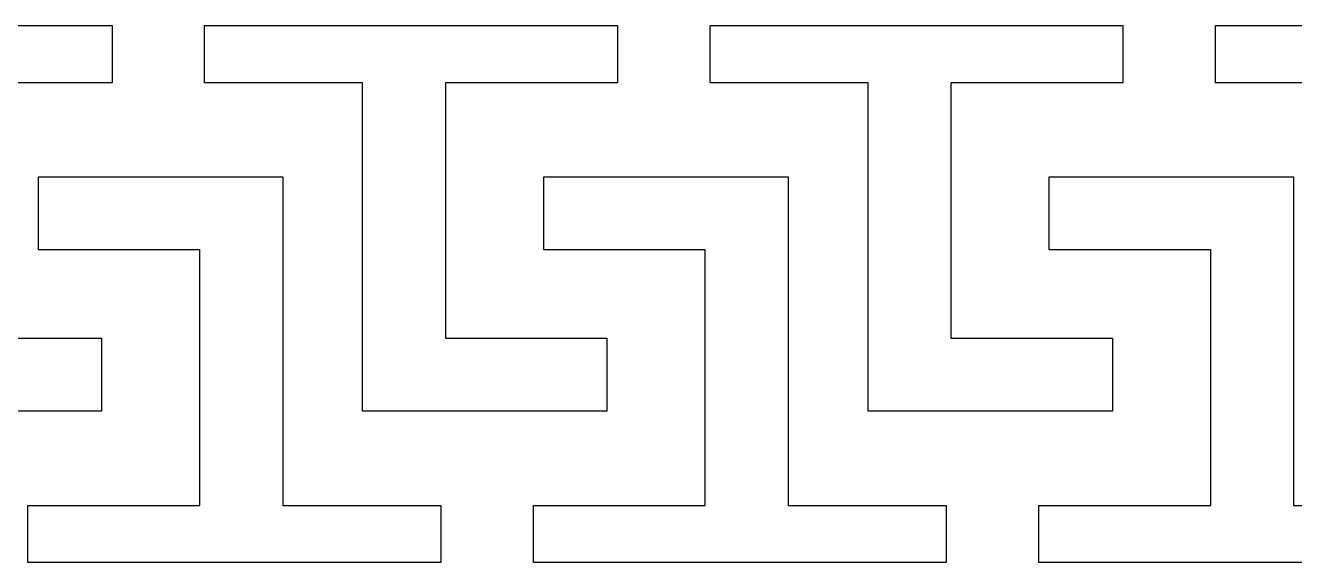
# Model space of a CAD drawing. Extents: x 198 to 1143, y 157 to 1987.
# Drawn here: x 662.8 to 908.8, y 1640.5 to 1744.5 of the extents above; entities that cross this region are included whole.
import ezdxf

# ---------------------------------------------------------------- set-up
doc = ezdxf.new("R2010")
doc.units = 0
doc.layers.get('0').update_dxf_attribs({"linetype": 'CONTINUOUS'})

msp = doc.modelspace()

# ---------------------------------------------------------------- linework, layer by layer
for points in [[(679.58, 1744.53), (679.58, 1733.43), (646.24, 1733.43), (646.24, 1683.95), (677.53, 1683.95), (677.53, 1669.79), (630.18, 1669.79), (630.18, 1733.43), (599.57, 1733.43), (599.57, 1744.53)], [(697.52, 1744.53), (777.53, 1744.53), (777.53, 1733.43), (744.2, 1733.43), (744.2, 1683.95), (775.49, 1683.95), (775.49, 1669.79), (728.13, 1669.79), (728.13, 1733.43), (697.52, 1733.43)], [(795.48, 1744.53), (875.48, 1744.53), (875.48, 1733.43), (842.15, 1733.43), (842.15, 1683.95), (873.44, 1683.95), (873.44, 1669.79), (826.09, 1669.79), (826.09, 1733.43), (795.48, 1733.43)], [(973.43, 1744.53), (973.43, 1733.43), (940.1, 1733.43), (940.1, 1683.95), (971.39, 1683.95), (971.39, 1669.79), (924.04, 1669.79), (924.04, 1733.43), (893.43, 1733.43), (893.43, 1744.53)], [(743.28, 1640.48), (743.28, 1640.48), (663.28, 1640.48), (663.28, 1651.57), (696.61, 1651.57), (696.61, 1701.06), (665.32, 1701.06), (665.32, 1715.22), (712.67, 1715.22), (712.67, 1651.57), (743.28, 1651.57)], [(841.23, 1640.48), (841.23, 1640.48), (761.23, 1640.48), (761.23, 1651.57), (794.56, 1651.57), (794.56, 1701.06), (763.27, 1701.06), (763.27, 1715.22), (810.62, 1715.22), (810.62, 1651.57), (841.23, 1651.57)], [(939.18, 1640.48), (939.18, 1640.48), (859.18, 1640.48), (859.18, 1651.57), (892.51, 1651.57), (892.51, 1701.06), (861.22, 1701.06), (861.22, 1715.22), (908.57, 1715.22), (908.57, 1651.57), (939.18, 1651.57)]]:
    msp.add_lwpolyline(points, close=True)

doc.saveas('drawing.dxf')
